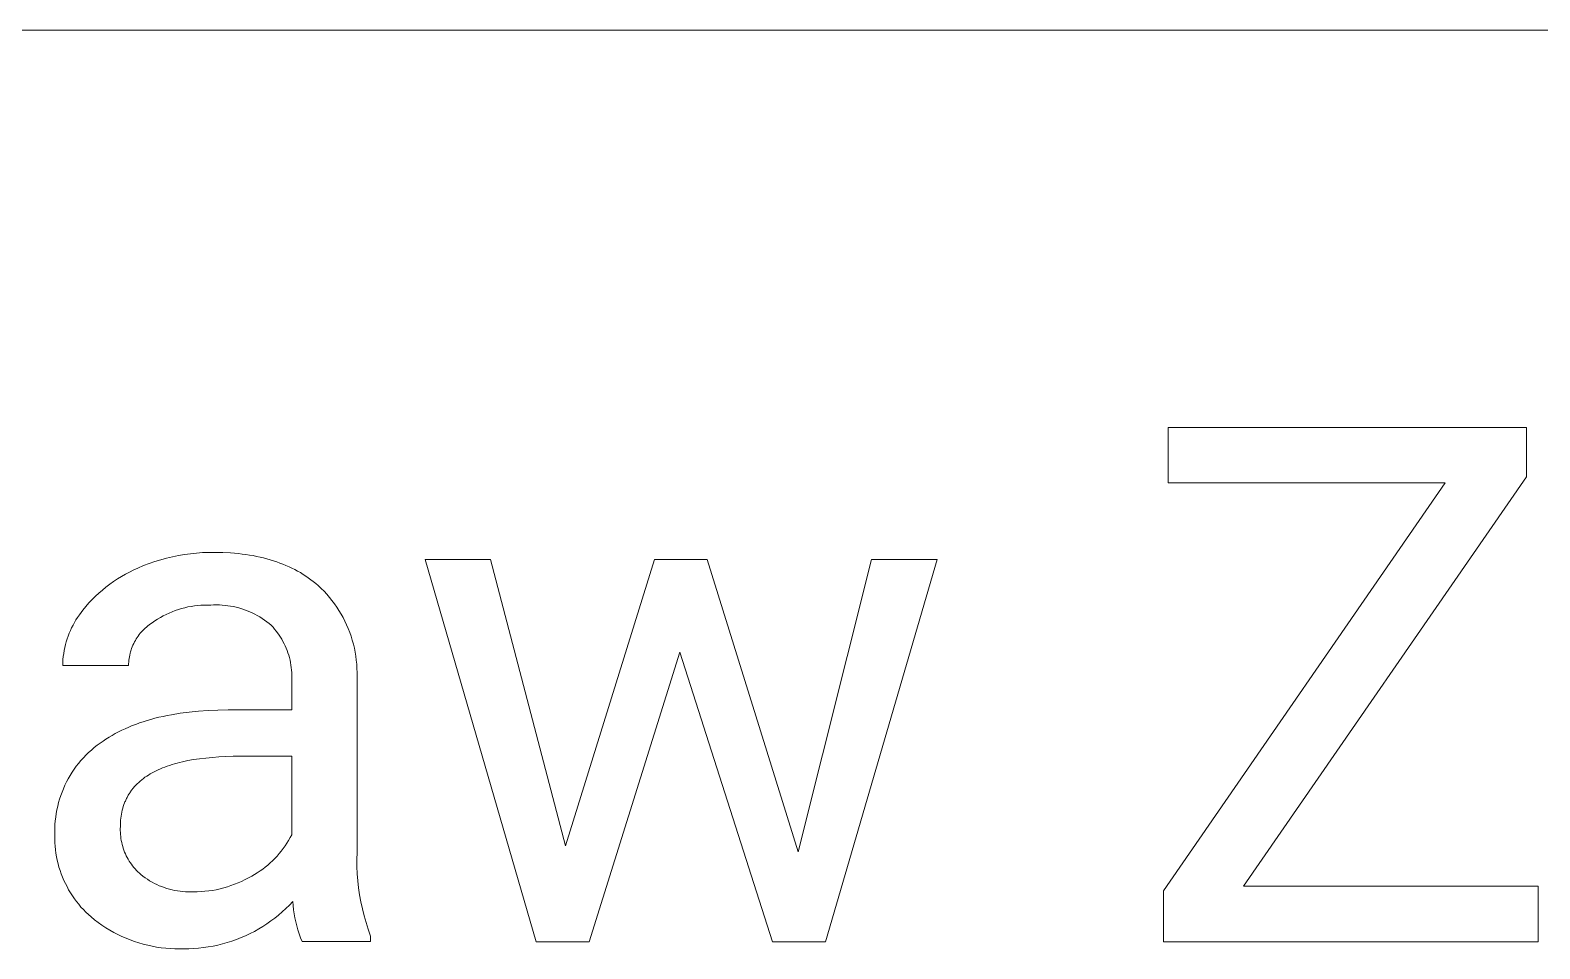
# Model space of a CAD drawing. Header units: millimetres. Extents: x -1519 to 3497, y -297 to 3208.
# Drawn here: x 2332.7 to 2472.1, y 179.1 to 264 of the extents above; entities that cross this region are included whole.
import ezdxf

# ---------------------------------------------------------------- set-up
doc = ezdxf.new("R2010")
doc.units = ezdxf.units.MM
doc.header["$MEASUREMENT"] = 0
doc.layers.add('Domyślny', color=7, linetype='Continuous', true_color=0x000000)

msp = doc.modelspace()

# ---------------------------------------------------------------- linework, layer by layer
at = {"layer": 'Domyślny', "color": 18, "lineweight": 15, "true_color": 0x000000}
for p, q in [((3492.39, 263.98), (1601.48, 263.98)), ((2437.75, 222.17), (2437.75, 227.29)), ((2437.75, 227.29), (2470.85, 227.29)), ((2470.85, 227.29), (2470.85, 222.73)), ((2437.33, 184.5), (2463.35, 222.17)), ((2463.35, 222.17), (2437.75, 222.17)), ((2470.85, 222.73), (2444.73, 184.92)), ((2343.16, 214.53), (2343.68, 214.73)), ((2343.68, 214.73), (2344.21, 214.91)), ((2344.21, 214.91), (2344.75, 215.07)), ((2344.75, 215.07), (2345.29, 215.22)), ((2345.29, 215.22), (2345.83, 215.35)), ((2345.83, 215.35), (2346.38, 215.46)), ((2346.38, 215.46), (2346.93, 215.56)), ((2346.93, 215.56), (2347.49, 215.63)), ((2347.49, 215.63), (2348.04, 215.69)), ((2348.04, 215.69), (2348.6, 215.73)), ((2348.6, 215.73), (2349.16, 215.75)), ((2349.16, 215.75), (2349.72, 215.75)), ((2349.72, 215.75), (2350.47, 215.74)), ((2350.47, 215.74), (2351.2, 215.7)), ((2351.2, 215.7), (2351.56, 215.67)), ((2351.56, 215.67), (2351.91, 215.64)), ((2351.91, 215.64), (2352.26, 215.6)), ((2352.26, 215.6), (2352.6, 215.55)), ((2352.6, 215.55), (2352.94, 215.5)), ((2352.94, 215.5), (2353.27, 215.45)), ((2353.27, 215.45), (2353.6, 215.38)), ((2353.6, 215.38), (2353.92, 215.31)), ((2353.92, 215.31), (2354.24, 215.24)), ((2354.24, 215.24), (2354.55, 215.16)), ((2354.55, 215.16), (2354.86, 215.07)), ((2354.86, 215.07), (2355.16, 214.98)), ((2355.16, 214.98), (2355.45, 214.88)), ((2355.45, 214.88), (2355.74, 214.77)), ((2355.74, 214.77), (2356.03, 214.66)), ((2356.03, 214.66), (2356.31, 214.55)), ((2379.42, 179.79), (2369.16, 215.09)), ((2369.16, 215.09), (2375.18, 215.09)), ((2375.18, 215.09), (2382.12, 188.66)), ((2382.12, 188.66), (2390.34, 215.09)), ((2390.34, 215.09), (2395.2, 215.09)), ((2395.2, 215.09), (2403.59, 188.11)), ((2403.59, 188.11), (2410.37, 215.09)), ((2416.42, 215.09), (2406.13, 179.79)), ((2410.37, 215.09), (2416.42, 215.09)), ((2340.38, 213.06), (2340.74, 213.3)), ((2340.74, 213.3), (2341.11, 213.53)), ((2341.11, 213.53), (2341.48, 213.74)), ((2341.48, 213.74), (2341.86, 213.94)), ((2341.86, 213.94), (2342.25, 214.13)), ((2342.25, 214.13), (2342.64, 214.31)), ((2342.64, 214.31), (2343.16, 214.53)), ((2356.31, 214.55), (2356.59, 214.42)), ((2356.59, 214.42), (2356.86, 214.3)), ((2356.86, 214.3), (2357.12, 214.16)), ((2357.12, 214.16), (2357.38, 214.02)), ((2357.38, 214.02), (2357.64, 213.88)), ((2357.64, 213.88), (2357.89, 213.72)), ((2357.89, 213.72), (2358.13, 213.57)), ((2358.13, 213.57), (2358.37, 213.4)), ((2358.37, 213.4), (2358.61, 213.23)), ((2338.72, 211.7), (2339.03, 211.99)), ((2339.03, 211.99), (2339.36, 212.27)), ((2339.36, 212.27), (2339.69, 212.55)), ((2339.69, 212.55), (2340.03, 212.81)), ((2340.03, 212.81), (2340.38, 213.06)), ((2358.61, 213.23), (2358.83, 213.06)), ((2358.83, 213.06), (2359.06, 212.88)), ((2359.06, 212.88), (2359.28, 212.69)), ((2359.28, 212.69), (2359.55, 212.43)), ((2359.55, 212.43), (2359.82, 212.16)), ((2359.82, 212.16), (2360.07, 211.89)), ((2360.07, 211.89), (2360.32, 211.6)), ((2337.56, 210.42), (2337.84, 210.75)), ((2337.84, 210.75), (2338.12, 211.08)), ((2338.12, 211.08), (2338.41, 211.39)), ((2338.41, 211.39), (2338.72, 211.7)), ((2346.38, 210.48), (2346.09, 210.38)), ((2346.67, 210.56), (2346.38, 210.48)), ((2346.96, 210.64), (2346.67, 210.56)), ((2347.26, 210.71), (2346.96, 210.64)), ((2347.56, 210.77), (2347.26, 210.71)), ((2347.86, 210.81), (2347.56, 210.77)), ((2348.16, 210.85), (2347.86, 210.81)), ((2348.46, 210.87), (2348.16, 210.85)), ((2348.76, 210.89), (2348.46, 210.87)), ((2349.07, 210.89), (2348.76, 210.89)), ((2349.37, 210.89), (2349.07, 210.89)), ((2349.63, 210.9), (2349.37, 210.89)), ((2349.9, 210.9), (2349.63, 210.9)), ((2350.16, 210.9), (2349.9, 210.9)), ((2350.42, 210.89), (2350.16, 210.9)), ((2350.68, 210.86), (2350.42, 210.89)), ((2350.94, 210.83), (2350.68, 210.86)), ((2351.2, 210.79), (2350.94, 210.83)), ((2351.46, 210.74), (2351.2, 210.79)), ((2351.72, 210.69), (2351.46, 210.74)), ((2351.97, 210.62), (2351.72, 210.69)), ((2352.22, 210.55), (2351.97, 210.62)), ((2352.47, 210.46), (2352.22, 210.55)), ((2360.32, 211.6), (2360.55, 211.31)), ((2360.55, 211.31), (2360.78, 211.01)), ((2360.78, 211.01), (2361, 210.7)), ((2361, 210.7), (2361.2, 210.38)), ((2336.65, 209.03), (2336.78, 209.28)), ((2336.78, 209.28), (2336.92, 209.52)), ((2336.92, 209.52), (2337.07, 209.75)), ((2337.07, 209.75), (2337.23, 209.98)), ((2337.23, 209.98), (2337.39, 210.2)), ((2337.39, 210.2), (2337.56, 210.42)), ((2343.81, 209.16), (2343.68, 209.06)), ((2343.94, 209.25), (2343.81, 209.16)), ((2344.19, 209.42), (2343.94, 209.25)), ((2344.45, 209.59), (2344.19, 209.42)), ((2344.71, 209.74), (2344.45, 209.59)), ((2344.98, 209.89), (2344.71, 209.74)), ((2345.25, 210.03), (2344.98, 209.89)), ((2345.52, 210.15), (2345.25, 210.03)), ((2345.8, 210.27), (2345.52, 210.15)), ((2346.09, 210.38), (2345.8, 210.27)), ((2352.72, 210.37), (2352.47, 210.46)), ((2352.96, 210.27), (2352.72, 210.37)), ((2353.2, 210.16), (2352.96, 210.27)), ((2353.43, 210.04), (2353.2, 210.16)), ((2353.66, 209.92), (2353.43, 210.04)), ((2353.89, 209.79), (2353.66, 209.92)), ((2354.11, 209.65), (2353.89, 209.79)), ((2354.33, 209.5), (2354.11, 209.65)), ((2354.54, 209.35), (2354.33, 209.5)), ((2354.75, 209.18), (2354.54, 209.35)), ((2354.95, 209.02), (2354.75, 209.18)), ((2361.2, 210.38), (2361.39, 210.06)), ((2361.39, 210.06), (2361.58, 209.73)), ((2361.58, 209.73), (2361.75, 209.39)), ((2361.75, 209.39), (2361.91, 209.05)), ((2336.02, 207.49), (2336.11, 207.76)), ((2336.11, 207.76), (2336.2, 208.02)), ((2336.2, 208.02), (2336.3, 208.28)), ((2336.3, 208.28), (2336.41, 208.53)), ((2336.41, 208.53), (2336.52, 208.79)), ((2336.52, 208.79), (2336.65, 209.03)), ((2342.49, 207.76), (2342.4, 207.62)), ((2342.57, 207.9), (2342.49, 207.76)), ((2342.67, 208.03), (2342.57, 207.9)), ((2342.76, 208.16), (2342.67, 208.03)), ((2342.86, 208.28), (2342.76, 208.16)), ((2342.97, 208.41), (2342.86, 208.28)), ((2343.08, 208.53), (2342.97, 208.41)), ((2343.19, 208.64), (2343.08, 208.53)), ((2343.31, 208.75), (2343.19, 208.64)), ((2343.43, 208.86), (2343.31, 208.75)), ((2343.55, 208.97), (2343.43, 208.86)), ((2343.68, 209.06), (2343.55, 208.97)), ((2355.11, 208.85), (2354.95, 209.02)), ((2355.26, 208.67), (2355.11, 208.85)), ((2355.4, 208.49), (2355.26, 208.67)), ((2355.54, 208.31), (2355.4, 208.49)), ((2355.67, 208.12), (2355.54, 208.31)), ((2355.8, 207.93), (2355.67, 208.12)), ((2355.92, 207.73), (2355.8, 207.93)), ((2356.03, 207.53), (2355.92, 207.73)), ((2361.91, 209.05), (2362.06, 208.71)), ((2362.06, 208.71), (2362.19, 208.35)), ((2362.19, 208.35), (2362.32, 208)), ((2362.32, 208), (2362.43, 207.64)), ((2335.75, 206.14), (2335.79, 206.41)), ((2335.79, 206.41), (2335.83, 206.69)), ((2335.83, 206.69), (2335.89, 206.96)), ((2335.89, 206.96), (2335.95, 207.23)), ((2335.95, 207.23), (2336.02, 207.49)), ((2341.92, 206.43), (2341.88, 206.27)), ((2341.96, 206.58), (2341.92, 206.43)), ((2342.01, 206.74), (2341.96, 206.58)), ((2342.06, 206.89), (2342.01, 206.74)), ((2342.12, 207.04), (2342.06, 206.89)), ((2342.18, 207.19), (2342.12, 207.04)), ((2342.25, 207.34), (2342.18, 207.19)), ((2342.33, 207.48), (2342.25, 207.34)), ((2342.4, 207.62), (2342.33, 207.48)), ((2356.14, 207.32), (2356.03, 207.53)), ((2356.24, 207.11), (2356.14, 207.32)), ((2356.33, 206.9), (2356.24, 207.11)), ((2356.41, 206.69), (2356.33, 206.9)), ((2356.49, 206.47), (2356.41, 206.69)), ((2356.56, 206.25), (2356.49, 206.47)), ((2362.43, 207.64), (2362.53, 207.27)), ((2362.53, 207.27), (2362.62, 206.91)), ((2362.62, 206.91), (2362.69, 206.54)), ((2362.69, 206.54), (2362.75, 206.17)), ((2392.66, 206.55), (2384.31, 179.79)), ((2401.23, 179.79), (2392.66, 206.55)), ((2335.69, 205.31), (2335.7, 205.58)), ((2341.77, 205.31), (2335.69, 205.31)), ((2335.7, 205.58), (2335.72, 205.86)), ((2335.72, 205.86), (2335.75, 206.14)), ((2341.78, 205.47), (2341.77, 205.31)), ((2341.79, 205.63), (2341.78, 205.47)), ((2341.8, 205.79), (2341.79, 205.63)), ((2341.82, 205.95), (2341.8, 205.79)), ((2341.85, 206.11), (2341.82, 205.95)), ((2341.88, 206.27), (2341.85, 206.11)), ((2356.62, 206.03), (2356.56, 206.25)), ((2356.68, 205.8), (2356.62, 206.03)), ((2356.72, 205.58), (2356.68, 205.8)), ((2356.76, 205.35), (2356.72, 205.58)), ((2356.8, 205.12), (2356.76, 205.35)), ((2356.82, 204.89), (2356.8, 205.12)), ((2362.75, 206.17), (2362.8, 205.79)), ((2362.8, 205.79), (2362.84, 205.42)), ((2362.84, 205.42), (2362.86, 205.04)), ((2362.86, 205.04), (2362.87, 204.67)), ((2356.84, 204.66), (2356.82, 204.89)), ((2356.84, 204.43), (2356.84, 204.66)), ((2356.85, 204.2), (2356.84, 204.43)), ((2356.84, 203.97), (2356.85, 204.2)), ((2356.84, 201.2), (2356.84, 203.97)), ((2362.87, 204.67), (2362.87, 204.29)), ((2362.87, 204.29), (2362.87, 188.05)), ((2345.35, 200.69), (2345.74, 200.76)), ((2345.74, 200.76), (2346.54, 200.9)), ((2346.54, 200.9), (2347.37, 201.01)), ((2347.37, 201.01), (2348.23, 201.09)), ((2348.23, 201.09), (2349.11, 201.15)), ((2349.11, 201.15), (2350.02, 201.19)), ((2350.02, 201.19), (2350.96, 201.2)), ((2350.96, 201.2), (2356.84, 201.2)), ((2340.85, 199.17), (2341.15, 199.33)), ((2341.15, 199.33), (2341.47, 199.47)), ((2341.47, 199.47), (2341.79, 199.61)), ((2341.79, 199.61), (2342.11, 199.75)), ((2342.11, 199.75), (2342.45, 199.87)), ((2342.45, 199.87), (2342.78, 200)), ((2342.78, 200), (2343.13, 200.11)), ((2343.13, 200.11), (2343.48, 200.22)), ((2343.48, 200.22), (2343.84, 200.33)), ((2343.84, 200.33), (2344.21, 200.43)), ((2344.21, 200.43), (2344.58, 200.52)), ((2344.58, 200.52), (2344.96, 200.61)), ((2344.96, 200.61), (2345.35, 200.69)), ((2338.61, 197.73), (2338.87, 197.94)), ((2338.87, 197.94), (2339.15, 198.14)), ((2339.15, 198.14), (2339.42, 198.33)), ((2339.42, 198.33), (2339.69, 198.51)), ((2339.69, 198.51), (2339.97, 198.68)), ((2339.97, 198.68), (2340.25, 198.85)), ((2340.25, 198.85), (2340.55, 199.02)), ((2340.55, 199.02), (2340.85, 199.17)), ((2337.38, 196.53), (2337.61, 196.79)), ((2337.61, 196.79), (2337.85, 197.04)), ((2337.85, 197.04), (2338.09, 197.27)), ((2338.09, 197.27), (2338.35, 197.5)), ((2338.35, 197.5), (2338.61, 197.73)), ((2347.78, 196.61), (2347.25, 196.52)), ((2348.33, 196.69), (2347.78, 196.61)), ((2348.91, 196.76), (2348.33, 196.69)), ((2349.51, 196.82), (2348.91, 196.76)), ((2350.12, 196.87), (2349.51, 196.82)), ((2350.76, 196.9), (2350.12, 196.87)), ((2351.43, 196.92), (2350.76, 196.9)), ((2352.11, 196.92), (2351.43, 196.92)), ((2356.84, 196.92), (2352.11, 196.92)), ((2356.84, 189.67), (2356.84, 196.92)), ((2336.21, 194.85), (2336.38, 195.15)), ((2336.38, 195.15), (2336.56, 195.44)), ((2336.56, 195.44), (2336.75, 195.72)), ((2336.75, 195.72), (2336.95, 196)), ((2336.95, 196), (2337.16, 196.27)), ((2337.16, 196.27), (2337.38, 196.53)), ((2343.61, 195.19), (2343.45, 195.09)), ((2343.78, 195.3), (2343.61, 195.19)), ((2343.96, 195.4), (2343.78, 195.3)), ((2344.14, 195.49), (2343.96, 195.4)), ((2344.33, 195.59), (2344.14, 195.49)), ((2344.52, 195.68), (2344.33, 195.59)), ((2344.72, 195.76), (2344.52, 195.68)), ((2344.92, 195.85), (2344.72, 195.76)), ((2345.13, 195.93), (2344.92, 195.85)), ((2345.34, 196.01), (2345.13, 195.93)), ((2345.56, 196.08), (2345.34, 196.01)), ((2345.79, 196.15), (2345.56, 196.08)), ((2346.02, 196.22), (2345.79, 196.15)), ((2346.25, 196.29), (2346.02, 196.22)), ((2346.49, 196.35), (2346.25, 196.29)), ((2346.74, 196.41), (2346.49, 196.35)), ((2347.25, 196.52), (2346.74, 196.41)), ((2335.63, 193.61), (2335.76, 193.93)), ((2335.76, 193.93), (2335.9, 194.24)), ((2335.9, 194.24), (2336.05, 194.55)), ((2336.05, 194.55), (2336.21, 194.85)), ((2342.05, 193.78), (2341.99, 193.71)), ((2342.1, 193.85), (2342.05, 193.78)), ((2342.15, 193.92), (2342.1, 193.85)), ((2342.21, 193.99), (2342.15, 193.92)), ((2342.33, 194.12), (2342.21, 193.99)), ((2342.45, 194.25), (2342.33, 194.12)), ((2342.57, 194.38), (2342.45, 194.25)), ((2342.71, 194.51), (2342.57, 194.38)), ((2342.84, 194.63), (2342.71, 194.51)), ((2342.99, 194.75), (2342.84, 194.63)), ((2343.14, 194.86), (2342.99, 194.75)), ((2343.29, 194.98), (2343.14, 194.86)), ((2343.45, 195.09), (2343.29, 194.98)), ((2335.23, 192.31), (2335.31, 192.64)), ((2335.31, 192.64), (2335.41, 192.97)), ((2335.41, 192.97), (2335.51, 193.29)), ((2335.51, 193.29), (2335.63, 193.61)), ((2341.35, 192.46), (2341.29, 192.29)), ((2341.41, 192.63), (2341.35, 192.46)), ((2341.44, 192.71), (2341.41, 192.63)), ((2341.48, 192.79), (2341.44, 192.71)), ((2341.51, 192.87), (2341.48, 192.79)), ((2341.55, 192.95), (2341.51, 192.87)), ((2341.59, 193.03), (2341.55, 192.95)), ((2341.63, 193.11), (2341.59, 193.03)), ((2341.67, 193.19), (2341.63, 193.11)), ((2341.71, 193.27), (2341.67, 193.19)), ((2341.75, 193.34), (2341.71, 193.27)), ((2341.8, 193.42), (2341.75, 193.34)), ((2341.85, 193.49), (2341.8, 193.42)), ((2341.89, 193.56), (2341.85, 193.49)), ((2341.94, 193.64), (2341.89, 193.56)), ((2341.99, 193.71), (2341.94, 193.64)), ((2335.01, 190.96), (2335.05, 191.3)), ((2335.05, 191.3), (2335.09, 191.64)), ((2335.09, 191.64), (2335.16, 191.97)), ((2335.16, 191.97), (2335.23, 192.31)), ((2341.04, 191.02), (2341.03, 190.82)), ((2341.06, 191.21), (2341.04, 191.02)), ((2341.09, 191.4), (2341.06, 191.21)), ((2341.12, 191.58), (2341.09, 191.4)), ((2341.15, 191.77), (2341.12, 191.58)), ((2341.19, 191.95), (2341.15, 191.77)), ((2341.24, 192.12), (2341.19, 191.95)), ((2341.29, 192.29), (2341.24, 192.12)), ((2334.96, 189.93), (2334.97, 190.27)), ((2334.97, 189.59), (2334.96, 189.93)), ((2334.97, 190.27), (2334.98, 190.62)), ((2334.97, 189.26), (2334.97, 189.59)), ((2334.98, 190.62), (2335.01, 190.96)), ((2341.02, 190.42), (2341.01, 190.24)), ((2341.01, 190.24), (2341.01, 190.06)), ((2341.01, 190.06), (2341.02, 189.87)), ((2341.03, 190.82), (2341.02, 190.63)), ((2341.02, 190.63), (2341.02, 190.42)), ((2341.02, 189.87), (2341.03, 189.69)), ((2341.03, 189.69), (2341.05, 189.5)), ((2356.7, 189.41), (2356.84, 189.67)), ((2334.98, 188.94), (2334.97, 189.26)), ((2335, 188.61), (2334.98, 188.94)), ((2335.03, 188.29), (2335, 188.61)), ((2335.07, 187.96), (2335.03, 188.29)), ((2341.05, 189.5), (2341.07, 189.32)), ((2341.07, 189.32), (2341.1, 189.14)), ((2341.1, 189.14), (2341.14, 188.96)), ((2341.14, 188.96), (2341.18, 188.78)), ((2341.18, 188.78), (2341.23, 188.6)), ((2341.23, 188.6), (2341.28, 188.42)), ((2341.28, 188.42), (2341.34, 188.25)), ((2341.34, 188.25), (2341.41, 188.08)), ((2355.87, 188.16), (2356.06, 188.4)), ((2356.06, 188.4), (2356.23, 188.64)), ((2356.23, 188.64), (2356.39, 188.89)), ((2356.39, 188.89), (2356.55, 189.15)), ((2356.55, 189.15), (2356.7, 189.41)), ((2335.13, 187.64), (2335.07, 187.96)), ((2335.19, 187.32), (2335.13, 187.64)), ((2335.27, 187), (2335.19, 187.32)), ((2335.35, 186.69), (2335.27, 187)), ((2341.41, 188.08), (2341.48, 187.91)), ((2341.48, 187.91), (2341.56, 187.74)), ((2341.56, 187.74), (2341.65, 187.57)), ((2341.65, 187.57), (2341.74, 187.41)), ((2341.74, 187.41), (2341.83, 187.25)), ((2341.83, 187.25), (2341.93, 187.1)), ((2341.93, 187.1), (2342.04, 186.95)), ((2342.04, 186.95), (2342.15, 186.8)), ((2342.15, 186.8), (2342.26, 186.66)), ((2354.4, 186.69), (2354.63, 186.87)), ((2354.63, 186.87), (2354.85, 187.07)), ((2354.85, 187.07), (2355.07, 187.28)), ((2355.07, 187.28), (2355.28, 187.49)), ((2355.28, 187.49), (2355.49, 187.71)), ((2355.49, 187.71), (2355.69, 187.93)), ((2355.69, 187.93), (2355.87, 188.16)), ((2362.87, 188.05), (2362.85, 187.4)), ((2362.85, 187.4), (2362.86, 186.74)), ((2335.45, 186.38), (2335.35, 186.69)), ((2335.55, 186.07), (2335.45, 186.38)), ((2335.67, 185.76), (2335.55, 186.07)), ((2335.8, 185.46), (2335.67, 185.76)), ((2335.94, 185.17), (2335.8, 185.46)), ((2342.26, 186.66), (2342.38, 186.52)), ((2342.38, 186.52), (2342.51, 186.38)), ((2342.51, 186.38), (2342.64, 186.25)), ((2342.64, 186.25), (2342.77, 186.12)), ((2342.77, 186.12), (2342.91, 186)), ((2342.91, 186), (2343.1, 185.84)), ((2343.1, 185.84), (2343.31, 185.7)), ((2343.31, 185.7), (2343.51, 185.56)), ((2343.51, 185.56), (2343.72, 185.43)), ((2343.72, 185.43), (2343.94, 185.3)), ((2352.21, 185.37), (2352.53, 185.53)), ((2352.53, 185.53), (2352.84, 185.69)), ((2352.84, 185.69), (2353.15, 185.86)), ((2353.15, 185.86), (2353.41, 186.01)), ((2353.41, 186.01), (2353.66, 186.17)), ((2353.66, 186.17), (2353.91, 186.33)), ((2353.91, 186.33), (2354.16, 186.51)), ((2354.16, 186.51), (2354.4, 186.69)), ((2362.86, 186.74), (2362.89, 186.08)), ((2362.89, 186.08), (2362.94, 185.43)), ((2362.94, 185.43), (2363.01, 184.77)), ((2336.09, 184.88), (2335.94, 185.17)), ((2336.24, 184.59), (2336.09, 184.88)), ((2336.41, 184.31), (2336.24, 184.59)), ((2336.59, 184.04), (2336.41, 184.31)), ((2336.77, 183.77), (2336.59, 184.04)), ((2343.94, 185.3), (2344.16, 185.18)), ((2344.16, 185.18), (2344.38, 185.07)), ((2344.38, 185.07), (2344.61, 184.97)), ((2344.61, 184.97), (2344.84, 184.88)), ((2344.84, 184.88), (2345.07, 184.79)), ((2345.07, 184.79), (2345.31, 184.71)), ((2345.31, 184.71), (2345.55, 184.64)), ((2345.55, 184.64), (2345.79, 184.58)), ((2345.79, 184.58), (2346.03, 184.53)), ((2346.03, 184.53), (2346.28, 184.48)), ((2346.28, 184.48), (2346.53, 184.45)), ((2346.53, 184.45), (2346.77, 184.42)), ((2346.77, 184.42), (2347.02, 184.4)), ((2347.02, 184.4), (2347.27, 184.39)), ((2347.27, 184.39), (2347.52, 184.39)), ((2347.52, 184.39), (2347.77, 184.39)), ((2347.77, 184.39), (2348.12, 184.4)), ((2348.12, 184.4), (2348.47, 184.42)), ((2348.47, 184.42), (2348.82, 184.45)), ((2348.82, 184.45), (2349.18, 184.49)), ((2349.18, 184.49), (2349.52, 184.54)), ((2349.52, 184.54), (2349.87, 184.6)), ((2349.87, 184.6), (2350.22, 184.68)), ((2350.22, 184.68), (2350.56, 184.77)), ((2350.56, 184.77), (2350.9, 184.87)), ((2350.9, 184.87), (2351.23, 184.98)), ((2351.23, 184.98), (2351.56, 185.1)), ((2351.56, 185.1), (2351.89, 185.23)), ((2351.89, 185.23), (2352.21, 185.37)), ((2363.01, 184.77), (2363.1, 184.12)), ((2363.1, 184.12), (2363.22, 183.48)), ((2437.33, 179.79), (2437.33, 184.5)), ((2444.73, 184.92), (2471.91, 184.92)), ((2471.91, 184.92), (2471.91, 179.79)), ((2336.97, 183.51), (2336.77, 183.77)), ((2337.17, 183.25), (2336.97, 183.51)), ((2337.38, 183), (2337.17, 183.25)), ((2337.6, 182.76), (2337.38, 183)), ((2337.83, 182.53), (2337.6, 182.76)), ((2356.31, 182.86), (2355.97, 182.56)), ((2356.63, 183.18), (2356.31, 182.86)), ((2356.94, 183.51), (2356.63, 183.18)), ((2356.97, 183.13), (2356.94, 183.51)), ((2357.01, 182.75), (2356.97, 183.13)), ((2357.07, 182.37), (2357.01, 182.75)), ((2363.22, 183.48), (2363.36, 182.83)), ((2363.36, 182.83), (2363.52, 182.19)), ((2338.07, 182.31), (2337.83, 182.53)), ((2338.31, 182.09), (2338.07, 182.31)), ((2338.64, 181.82), (2338.31, 182.09)), ((2338.98, 181.57), (2338.64, 181.82)), ((2339.32, 181.32), (2338.98, 181.57)), ((2339.67, 181.09), (2339.32, 181.32)), ((2354.17, 181.2), (2353.79, 180.97)), ((2354.55, 181.45), (2354.17, 181.2)), ((2354.92, 181.71), (2354.55, 181.45)), ((2355.28, 181.98), (2354.92, 181.71)), ((2355.63, 182.26), (2355.28, 181.98)), ((2355.97, 182.56), (2355.63, 182.26)), ((2357.14, 181.99), (2357.07, 182.37)), ((2357.22, 181.62), (2357.14, 181.99)), ((2357.31, 181.25), (2357.22, 181.62)), ((2357.41, 180.88), (2357.31, 181.25)), ((2363.52, 182.19), (2363.7, 181.56)), ((2363.7, 181.56), (2363.9, 180.94)), ((2340.03, 180.87), (2339.67, 181.09)), ((2340.4, 180.66), (2340.03, 180.87)), ((2340.77, 180.47), (2340.4, 180.66)), ((2341.15, 180.29), (2340.77, 180.47)), ((2341.54, 180.12), (2341.15, 180.29)), ((2341.93, 179.96), (2341.54, 180.12)), ((2342.32, 179.82), (2341.93, 179.96)), ((2342.72, 179.69), (2342.32, 179.82)), ((2351.32, 179.85), (2350.89, 179.72)), ((2351.75, 180), (2351.32, 179.85)), ((2352.17, 180.17), (2351.75, 180)), ((2352.58, 180.35), (2352.17, 180.17)), ((2352.99, 180.54), (2352.58, 180.35)), ((2353.39, 180.75), (2352.99, 180.54)), ((2353.79, 180.97), (2353.39, 180.75)), ((2357.53, 180.52), (2357.41, 180.88)), ((2357.65, 180.16), (2357.53, 180.52)), ((2357.79, 179.8), (2357.65, 180.16)), ((2363.9, 180.94), (2364.12, 180.32)), ((2364.12, 180.32), (2364.12, 179.8)), ((2343.13, 179.57), (2342.72, 179.69)), ((2343.54, 179.47), (2343.13, 179.57)), ((2343.95, 179.38), (2343.54, 179.47)), ((2344.36, 179.3), (2343.95, 179.38)), ((2344.78, 179.24), (2344.36, 179.3)), ((2345.2, 179.2), (2344.78, 179.24)), ((2345.62, 179.16), (2345.2, 179.2)), ((2346.04, 179.14), (2345.62, 179.16)), ((2346.46, 179.14), (2346.04, 179.14)), ((2346.88, 179.15), (2346.46, 179.14)), ((2347.33, 179.15), (2346.88, 179.15)), ((2347.79, 179.17), (2347.33, 179.15)), ((2348.24, 179.2), (2347.79, 179.17)), ((2348.69, 179.25), (2348.24, 179.2)), ((2349.13, 179.31), (2348.69, 179.25)), ((2349.58, 179.39), (2349.13, 179.31)), ((2350.02, 179.49), (2349.58, 179.39)), ((2350.46, 179.59), (2350.02, 179.49)), ((2350.89, 179.72), (2350.46, 179.59)), ((2364.12, 179.8), (2357.79, 179.8)), ((2384.31, 179.79), (2379.42, 179.79)), ((2406.13, 179.79), (2401.23, 179.79)), ((2471.91, 179.79), (2437.33, 179.79))]:
    msp.add_line(p, q, dxfattribs=at)

doc.saveas('drawing.dxf')
